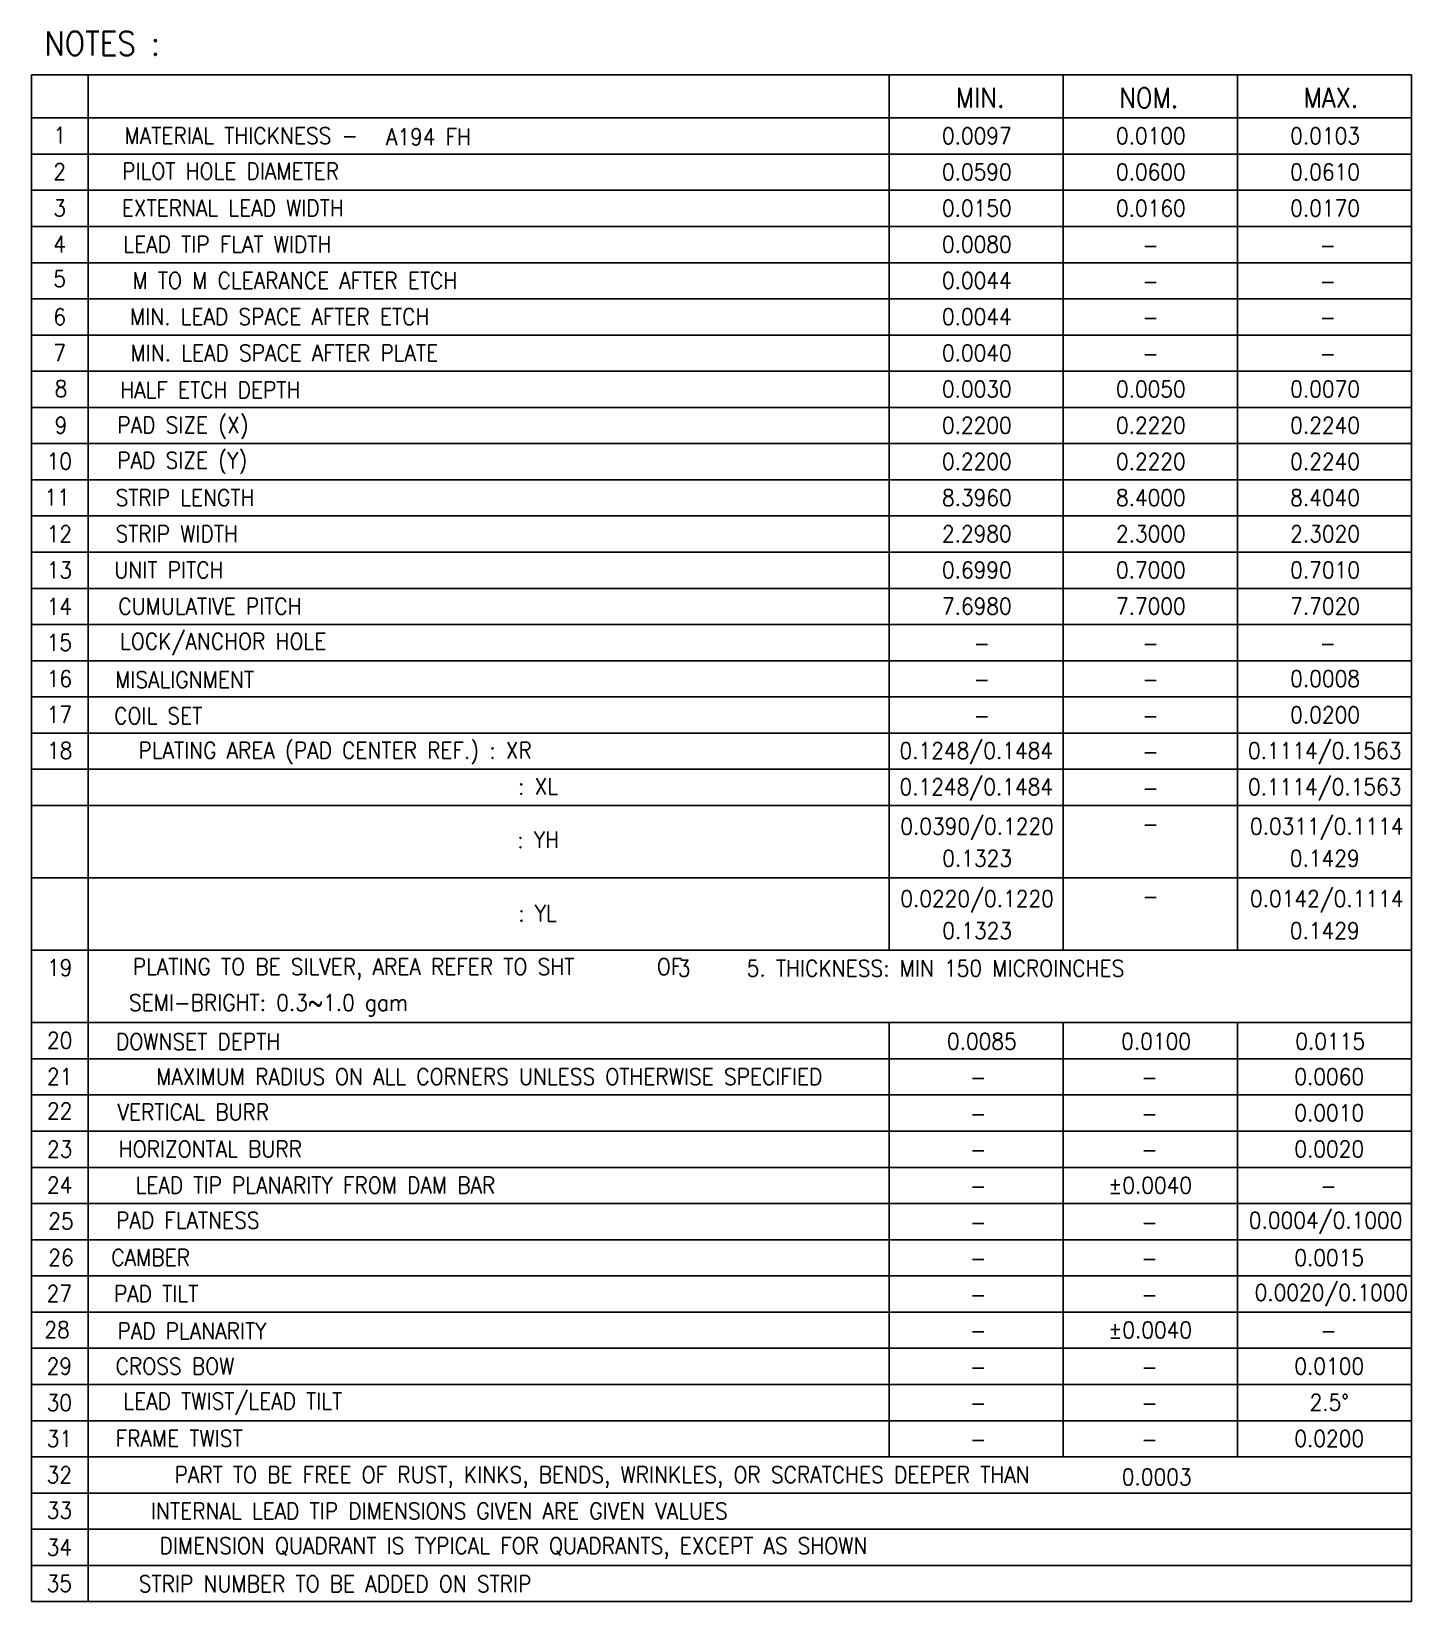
# Model space of a CAD drawing. Extents: x 1.69 to 2.97, y -1.32 to 0.14.
import ezdxf
from ezdxf.enums import TextEntityAlignment as Align

# ---------------------------------------------------------------- set-up
doc = ezdxf.new("R2010")
doc.units = 0
doc.header["$MEASUREMENT"] = 0
doc.layers.add('4', color=7, linetype='Continuous')
doc.styles.add('ROMANS', font='romans', dxfattribs={"height": 2.5})

msp = doc.modelspace()

# ---------------------------------------------------------------- linework, layer by layer
at = {"layer": '4', "color": 7}
for p, q in [((1.6937, -1.3155), (1.6937, 0.0972)), ((1.6937, 0.0972), (2.971, 0.0972)), ((2.4876, -0.7127), (2.4876, 0.0972)), ((2.6487, -0.7127), (2.6487, 0.0972)), ((2.8099, -0.7127), (2.8099, 0.0972)), ((2.971, -1.3155), (2.971, 0.0972)), ((2.4876, -1.1815), (2.4876, -0.7797)), ((2.6487, -1.1815), (2.6487, -0.7797)), ((2.8099, -1.1815), (2.8099, -0.7797)), ((1.6937, -1.3155), (2.971, -1.3155))]:
    msp.add_line(p, q, dxfattribs=at)
at = {"layer": '4', "color": 3}
for p, q in [((1.7463, -1.3155), (1.7463, 0.0972)), ((1.6937, 0.0574), (2.971, 0.0574)), ((1.6937, 0.024), (2.971, 0.024)), ((1.6937, -0.0095), (2.971, -0.0095)), ((1.6937, -0.043), (2.971, -0.043)), ((1.6937, -0.0765), (2.971, -0.0765)), ((1.6937, -0.11), (2.971, -0.11)), ((1.6937, -0.1435), (2.971, -0.1435)), ((1.6937, -0.177), (2.971, -0.177)), ((1.6937, -0.2104), (2.971, -0.2104)), ((1.6937, -0.2439), (2.971, -0.2439)), ((1.6937, -0.2774), (2.971, -0.2774)), ((1.6937, -0.3109), (2.971, -0.3109)), ((1.6937, -0.3444), (2.971, -0.3444)), ((1.6937, -0.3779), (2.971, -0.3779)), ((1.6937, -0.4114), (2.971, -0.4114)), ((1.6937, -0.4448), (2.971, -0.4448)), ((1.6937, -0.4783), (2.971, -0.4783)), ((1.6937, -0.5118), (2.971, -0.5118)), ((1.6937, -0.5453), (2.971, -0.5453)), ((1.6937, -0.5788), (2.971, -0.5788)), ((1.6937, -0.6458), (2.971, -0.6458)), ((1.6937, -0.7127), (2.971, -0.7127)), ((1.6937, -0.7797), (2.971, -0.7797)), ((1.6937, -0.8132), (2.971, -0.8132)), ((1.6937, -0.8467), (2.971, -0.8467)), ((1.6937, -0.8802), (2.971, -0.8802)), ((1.6937, -0.9137), (2.971, -0.9137)), ((1.6937, -0.9471), (2.971, -0.9471)), ((1.6937, -0.9806), (2.971, -0.9806)), ((1.6937, -1.0141), (2.971, -1.0141)), ((1.6937, -1.0476), (2.971, -1.0476)), ((1.6937, -1.0811), (2.971, -1.0811)), ((1.6937, -1.1146), (2.971, -1.1146)), ((1.6937, -1.1481), (2.971, -1.1481)), ((1.6937, -1.1815), (2.971, -1.1815)), ((1.6937, -1.215), (2.971, -1.215)), ((1.6937, -1.2485), (2.971, -1.2485)), ((1.6937, -1.282), (2.971, -1.282))]:
    msp.add_line(p, q, dxfattribs=at)

# ---------------------------------------------------------------- texts
at = {"layer": '4', "color": 7, "style": 'ROMANS', "width": 0.9}
for s, height, p in [('NOTES :', 0.02218, (1.7592, 0.1264)), ('MIN.', 0.01827, (2.5717, 0.0762)), ('NOM.', 0.01827, (2.7277, 0.076)), ('MAX.', 0.01827, (2.8963, 0.0763))]:
    msp.add_text(s, height=height, dxfattribs=at).set_placement(p, align=Align.MIDDLE)
at = {"layer": '4', "color": 3, "style": 'ROMANS', "width": 0.9}
for s, height, p in [('1', 0.0152, (1.7199, 0.0413)), ('MATERIAL THICKNESS - ', 0.015221, (1.8927, 0.041)), ('A194 FH', 0.01522, (2.0612, 0.0399)), ('0.0097', 0.01522, (2.5686, 0.0409)), ('0.0100', 0.01522, (2.7297, 0.0409)), ('0.0103', 0.01522, (2.8909, 0.0409)), ('2', 0.0152, (1.7199, 0.0078)), ('PILOT HOLE DIAMETER', 0.015221, (1.8781, 0.0082)), ('0.0590', 0.01522, (2.5686, 0.0074)), ('0.0600', 0.01522, (2.7297, 0.0074)), ('0.0610', 0.01522, (2.8909, 0.0074)), ('3', 0.0152, (1.7199, -0.026)), ('EXTERNAL LEAD WIDTH', 0.015221, (1.8801, -0.026)), ('0.0150', 0.01522, (2.5686, -0.0261)), ('0.0160', 0.01522, (2.7297, -0.0261)), ('0.0170', 0.01522, (2.8909, -0.0261)), ('4', 0.0152, (1.7199, -0.0594)), ('LEAD TIP FLAT WIDTH', 0.015221, (1.8751, -0.0595)), ('0.0080', 0.01522, (2.5686, -0.0595)), ('-', 0.0152, (2.7294, -0.0603)), ('-', 0.0152, (2.8935, -0.0603)), ('5', 0.0152, (1.7199, -0.0914)), ('M TO M CLEARANCE AFTER ETCH', 0.015221, (1.9376, -0.093)), ('0.0044', 0.01522, (2.5686, -0.093)), ('-', 0.0152, (2.7294, -0.0937)), ('-', 0.0152, (2.8935, -0.0937)), ('6', 0.0152, (1.7199, -0.1266)), ('MIN. LEAD SPACE AFTER ETCH', 0.015221, (1.9235, -0.1265)), ('0.0044', 0.01522, (2.5686, -0.1265)), ('-', 0.0152, (2.7294, -0.1272)), ('-', 0.0152, (2.8935, -0.1272)), ('7', 0.0152, (1.7199, -0.1599)), ('MIN. LEAD SPACE AFTER PLATE', 0.015221, (1.9278, -0.16)), ('0.0040', 0.01522, (2.5686, -0.16)), ('-', 0.0152, (2.7294, -0.1607)), ('-', 0.0152, (2.8935, -0.1607)), ('8', 0.0152, (1.721, -0.1931)), ('HALF ETCH DEPTH', 0.015221, (1.8593, -0.1943)), ('0.0030', 0.01522, (2.5686, -0.1935)), ('0.0050', 0.01522, (2.7297, -0.1935)), ('0.0070', 0.01522, (2.8909, -0.1935)), ('PAD SIZE (X)', 0.015221, (1.8341, -0.2278)), ('9', 0.0152, (1.721, -0.2269)), ('0.2200', 0.01522, (2.5686, -0.227)), ('0.2220', 0.01522, (2.7297, -0.227)), ('0.2240', 0.01522, (2.8909, -0.227)), ('10', 0.01522, (1.7196, -0.2602)), ('PAD SIZE (Y)', 0.015221, (1.8334, -0.2604)), ('0.2200', 0.01522, (2.5686, -0.2605)), ('0.2220', 0.01522, (2.7297, -0.2605)), ('0.2240', 0.01522, (2.8909, -0.2605)), ('11', 0.01522, (1.7175, -0.2937)), ('STRIP LENGTH', 0.015221, (1.8359, -0.2939)), ('8.3960', 0.01522, (2.5686, -0.2939)), ('8.4000', 0.01522, (2.7297, -0.2939)), ('8.4040', 0.01522, (2.8909, -0.2939)), ('12', 0.01522, (1.7196, -0.3274)), ('STRIP WIDTH', 0.015221, (1.8282, -0.3274)), ('2.2980', 0.01522, (2.5686, -0.3274)), ('2.3000', 0.01522, (2.7297, -0.3274)), ('2.3020', 0.01522, (2.8909, -0.3274)), ('13', 0.01522, (1.7196, -0.3609)), ('UNIT PITCH', 0.01522, (1.821, -0.3609)), ('0.6990', 0.01522, (2.5686, -0.3609)), ('0.7000', 0.01522, (2.7297, -0.3609)), ('0.7010', 0.01522, (2.8909, -0.3609)), ('14', 0.01522, (1.7196, -0.3947)), ('CUMULATIVE PITCH', 0.015221, (1.859, -0.3945)), ('7.6980', 0.01522, (2.5686, -0.3944)), ('7.7000', 0.01522, (2.7297, -0.3944)), ('7.7020', 0.01522, (2.8909, -0.3944)), ('15', 0.01522, (1.7196, -0.428)), ('LOCK/ANCHOR HOLE', 0.015221, (1.8712, -0.428)), ('-', 0.0152, (2.5733, -0.4286)), ('-', 0.0152, (2.7294, -0.4286)), ('-', 0.0152, (2.8935, -0.4286)), ('16', 0.01522, (1.7196, -0.4615)), ('MISALIGNMENT', 0.015221, (1.8355, -0.4624)), ('-', 0.0152, (2.5733, -0.4621)), ('-', 0.0152, (2.7294, -0.4621)), ('0.0008', 0.01522, (2.8909, -0.4614)), ('17', 0.01522, (1.7196, -0.4946)), ('COIL SET', 0.01522, (1.8111, -0.4958)), ('0.0200', 0.01522, (2.8909, -0.4949)), ('-', 0.0152, (2.5733, -0.4956)), ('-', 0.0152, (2.7294, -0.4956)), ('18', 0.01522, (1.7199, -0.5279)), ('PLATING AREA (PAD CENTER REF.) : XR', 0.015221, (1.9748, -0.5289)), ('0.1248/0.1484', 0.015221, (2.5681, -0.5291)), ('0.1114/0.1563', 0.015221, (2.8906, -0.5291)), ('-', 0.0152, (2.7294, -0.5291)), ('0.1248/0.1484', 0.015221, (2.5681, -0.5626)), ('0.1114/0.1563', 0.015221, (2.8906, -0.5626)), (': XL', 0.01522, (2.1626, -0.5611)), ('-', 0.0152, (2.7294, -0.5626)), ('0.0390/0.1220', 0.015221, (2.5689, -0.5991)), ('0.0311/0.1114 ', 0.015221, (2.8972, -0.5991)), (': YH', 0.01522, (2.1627, -0.6105)), ('-', 0.0152, (2.7294, -0.596)), ('0.1323', 0.01522, (2.5689, -0.6277)), ('0.1429', 0.01522, (2.8906, -0.6277)), ('0.0220/0.1220', 0.015221, (2.5689, -0.6661)), ('-', 0.0152, (2.7294, -0.663)), ('0.0142/0.1114 ', 0.015221, (2.8972, -0.6661)), (': YL', 0.01522, (2.1621, -0.6784)), ('0.1323', 0.01522, (2.5689, -0.6946)), ('0.1429', 0.01522, (2.8906, -0.6946)), ('19', 0.01522, (1.7199, -0.7289)), ('PLATING TO BE SILVER, AREA REFER TO SHT    OF', 0.015221, (2.0418, -0.7302)), ('3     5. THICKNESS: MIN 150 MICROINCHES', 0.015221, (2.4985, -0.7294)), (' SEMI-BRIGHT: 0.3~1.0 gam', 0.015221, (1.9085, -0.7637)), ('20', 0.01522, (1.7199, -0.7962)), ('DOWNSET DEPTH', 0.015221, (1.848, -0.7973)), ('0.0085', 0.01522, (2.5733, -0.797)), ('0.0100', 0.01522, (2.7345, -0.797)), ('0.0115', 0.01522, (2.8956, -0.797)), ('21', 0.01522, (1.7199, -0.8296)), ('MAXIMUM RADIUS ON ALL CORNERS UNLESS OTHERWISE SPECIFIED', 0.015221, (2.1174, -0.8297)), ('0.0060', 0.01522, (2.8948, -0.8297)), ('-', 0.0152, (2.57, -0.8304)), ('-', 0.0152, (2.7285, -0.8304)), ('22', 0.01522, (1.7199, -0.8615)), ('VERTICAL BURR', 0.015221, (1.8436, -0.8625)), ('0.0010', 0.01522, (2.8948, -0.8632)), ('-', 0.0152, (2.57, -0.8639)), ('-', 0.0152, (2.7285, -0.8639)), ('23', 0.01522, (1.7199, -0.8968)), ('HORIZONTAL BURR', 0.015221, (1.8593, -0.8967)), ('-', 0.0152, (2.57, -0.8974)), ('-', 0.0152, (2.7285, -0.8974)), ('0.0020', 0.01522, (2.8948, -0.8967)), ('24', 0.01522, (1.7199, -0.93)), ('LEAD TIP PLANARITY FROM DAM BAR', 0.015221, (1.9566, -0.9301)), ('%%P0.0040', 0.01522, (2.7291, -0.9302)), ('-', 0.0152, (2.57, -0.9309)), ('-', 0.0152, (2.8942, -0.9309)), ('25', 0.01522, (1.721, -0.9632)), ('PAD FLATNESS', 0.015221, (1.8385, -0.9626)), ('0.0004/0.1000', 0.015221, (2.8914, -0.9637)), ('-', 0.0152, (2.57, -0.9644)), ('-', 0.0152, (2.7285, -0.9644)), ('26', 0.01522, (1.721, -0.9971)), ('CAMBER', 0.01522, (1.8041, -0.9971)), ('-', 0.0152, (2.57, -0.9979)), ('-', 0.0152, (2.7285, -0.9979)), ('0.0015', 0.01522, (2.8948, -0.9972)), ('27', 0.01522, (1.7196, -1.0304)), ('PAD TILT', 0.01522, (1.8092, -1.0306)), (' 0.0020/0.1000', 0.015221, (2.8921, -1.0306)), ('-', 0.0152, (2.57, -1.0314)), ('-', 0.0152, (2.7285, -1.0314)), ('28', 0.01522, (1.7175, -1.0639)), ('PAD PLANARITY', 0.015221, (1.8424, -1.065)), ('%%p0.0040', 0.01522, (2.7291, -1.0641)), ('-', 0.0152, (2.57, -1.0648)), ('-', 0.0152, (2.8942, -1.0648)), ('29', 0.01522, (1.7196, -1.0976)), ('CROSS BOW', 0.01522, (1.8266, -1.0976)), ('-', 0.0152, (2.57, -1.0983)), ('-', 0.0152, (2.7285, -1.0983)), ('0.0100', 0.01522, (2.8948, -1.0976)), ('30', 0.01522, (1.7196, -1.1314)), ('LEAD TWIST/LEAD TILT', 0.015221, (1.8801, -1.1311)), ('-', 0.0152, (2.57, -1.1318)), ('-', 0.0152, (2.7285, -1.1318)), ('2.5%%d', 0.01522, (2.8948, -1.1311)), ('31', 0.01522, (1.7196, -1.1647)), ('FRAME TWIST', 0.015221, (1.8305, -1.1645)), ('0.0200', 0.01522, (2.8948, -1.1646)), ('-', 0.0152, (2.57, -1.1653)), ('-', 0.0152, (2.7285, -1.1653)), ('32', 0.01522, (1.7196, -1.1982)), ('PART TO BE FREE OF RUST, KINKS, BENDS, WRINKLES, OR SCRATCHES DEEPER THAN', 0.015221, (2.2219, -1.2004)), ('0.0003', 0.01522, (2.7351, -1.2001)), ('33', 0.01522, (1.7196, -1.231)), ('INTERNAL LEAD TIP DIMENSIONS GIVEN ARE GIVEN VALUES', 0.015221, (2.0712, -1.2317)), ('34', 0.01522, (1.7196, -1.2652)), ('DIMENSION QUADRANT IS TYPICAL FOR QUADRANTS, EXCEPT AS SHOWN', 0.015221, (2.1399, -1.2661)), ('35', 0.01522, (1.7196, -1.2987)), ('STRIP NUMBER TO BE ADDED ON STRIP', 0.015221, (1.9748, -1.299))]:
    msp.add_text(s, height=height, dxfattribs=at).set_placement(p, align=Align.MIDDLE)

doc.saveas('drawing.dxf')
